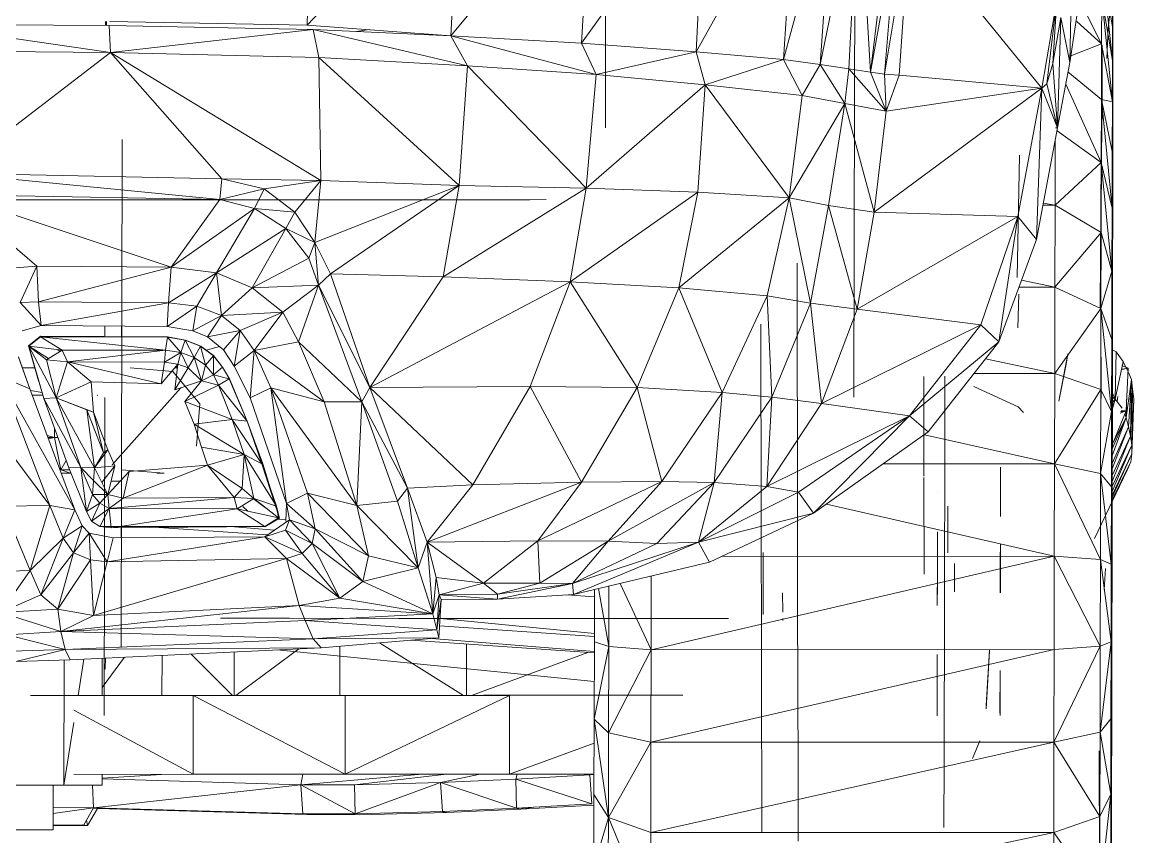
# Model space of a CAD drawing. Header units: inches. Extents: x -4168 to 1833, y -300 to 637.
# Drawn here: x -1144.41 to -1122.69, y -20.03 to -4.12 of the extents above; entities that cross this region are included whole.
import ezdxf

# ---------------------------------------------------------------- set-up
doc = ezdxf.new("R2010")
doc.units = ezdxf.units.IN
doc.header["$MEASUREMENT"] = 0
for name, color, linetype, lineweight in [('0-3', 55, 'Continuous', 9), ('0-5', 170, 'Continuous', 5), ('A-GENM', 5, 'Continuous', 9)]:
    doc.layers.add(name, color=color, linetype=linetype, lineweight=lineweight)

# ---------------------------------------------------------------- blocks, each defined once
blk = doc.blocks.new('Land_Rover_Evoque_-_SUV_Car_Vehicle_Automobile_13067 - Land Rover EVOQUE_dwg-1230547-BUILDING SECTION - EAST_WEST AT RAMP - LOOKING SOUTH')
at = {"layer": 'A-GENM'}
for p, q in [((-12410.936, -5.486), (-12410.925, -0.556)), ((-12421.549, -0.935), (-12421.632, -4.172)), ((-12421.632, -4.172), (-12418.646, -1.01)), ((-12418.646, -1.01), (-12418.827, -4.381)), ((-12416.074, -1.076), (-12418.827, -4.381)), ((-12416.074, -1.076), (-12416.274, -4.524)), ((-12413.849, -1.16), (-12416.274, -4.524)), ((-12413.849, -1.16), (-12414.03, -4.694)), ((-12412.088, -1.197), (-12414.03, -4.694)), ((-12412.088, -1.197), (-12412.327, -4.847)), ((-12411.333, -1.215), (-12412.327, -4.847)), ((-12411.333, -1.215), (-12411.611, -4.942)), ((-12410.849, -1.261), (-12411.611, -4.942)), ((-12410.849, -1.261), (-12411.05, -5.027)), ((-12410.849, -1.261), (-12410.624, -5.094)), ((-12415.801, -4.187), (-12415.793, -1.36)), ((-12410.249, -1.971), (-12410.624, -5.094)), ((-12410.624, -5.094), (-12410.094, -2.105)), ((-12410.094, -2.105), (-12410.354, -5.132)), ((-12409.862, -2.23), (-12410.354, -5.132)), ((-12409.862, -2.23), (-12410.063, -5.151)), ((-12407.277, -5.407), (-12409.862, -2.23)), ((-12406.732, -4.905), (-12406.668, -2.283)), ((-12406.104, -2.907), (-12405.895, -4.866)), ((-12406.104, -2.907), (-12405.893, -4.213)), ((-12406.732, -4.905), (-12406.515, -3.463)), ((-12405.982, -4.24), (-12405.888, -3.367)), ((-12406.982, -3.687), (-12407.277, -5.407)), ((-12406.982, -3.687), (-12407.18, -5.32)), ((-12406.982, -3.687), (-12407.062, -4.926)), ((-12406.546, -3.668), (-12406.109, -4.541)), ((-12406.109, -4.541), (-12406.106, -3.627)), ((-12406.106, -3.627), (-12405.898, -5.673)), ((-12406.106, -3.627), (-12405.895, -4.866)), ((-12405.893, -4.213), (-12405.891, -3.741)), ((-12405.888, -3.74), (-12405.887, -4.21)), ((-12425.573, -4.182), (-12425.573, -4.105)), ((-12425.551, -4.106), (-12425.551, -4.183)), ((-12425.491, -4.106), (-12421.632, -4.172)), ((-12406.905, -4.023), (-12407.062, -4.926)), ((-12406.905, -4.023), (-12407.062, -4.926)), ((-12406.967, -6.179), (-12406.905, -4.023)), ((-12406.732, -4.905), (-12406.905, -4.023)), ((-12406.594, -4.104), (-12406.109, -4.541)), ((-12429.272, -4.156), (-12425.501, -4.183)), ((-12425.473, -4.712), (-12429.272, -4.156)), ((-12429.272, -4.156), (-12425.501, -4.183)), ((-12425.501, -4.183), (-12421.516, -4.258)), ((-12425.473, -4.712), (-12425.501, -4.183)), ((-12425.501, -4.183), (-12421.516, -4.258)), ((-12425.473, -4.712), (-12421.516, -4.258)), ((-12421.632, -4.172), (-12418.827, -4.381)), ((-12418.827, -4.381), (-12421.516, -4.258)), ((-12418.5, -4.967), (-12421.516, -4.258)), ((-12421.402, -4.806), (-12421.516, -4.258)), ((-12421.516, -4.258), (-12418.827, -4.381)), ((-12420.424, -4.262), (-12420.666, -4.297)), ((-12415.805, -6.181), (-12415.801, -4.187)), ((-12405.982, -4.24), (-12406.003, -4.826)), ((-12405.895, -4.866), (-12405.893, -4.213)), ((-12405.887, -4.21), (-12405.893, -4.263)), ((-12405.887, -4.21), (-12405.888, -4.863)), ((-12418.827, -4.381), (-12416.274, -4.524)), ((-12415.985, -5.139), (-12418.827, -4.381)), ((-12418.5, -4.967), (-12418.827, -4.381)), ((-12416.274, -4.524), (-12418.827, -4.381)), ((-12418.827, -4.381), (-12416.274, -4.524)), ((-12416.274, -4.524), (-12414.03, -4.694)), ((-12415.985, -5.139), (-12416.274, -4.524)), ((-12414.03, -4.694), (-12416.274, -4.524)), ((-12416.274, -4.524), (-12414.03, -4.694)), ((-12406.712, -4.772), (-12406.109, -4.541)), ((-12406.112, -5.626), (-12406.109, -4.541)), ((-12406.109, -4.541), (-12405.898, -5.673)), ((-12425.473, -4.712), (-12429.303, -4.675)), ((-12425.473, -4.712), (-12428.553, -7.071)), ((-12421.402, -4.806), (-12425.473, -4.712)), ((-12421.368, -7.212), (-12425.473, -4.712)), ((-12425.473, -4.712), (-12423.302, -7.175)), ((-12415.985, -5.139), (-12414.03, -4.694)), ((-12414.03, -4.694), (-12412.327, -4.847)), ((-12413.858, -5.339), (-12414.03, -4.694)), ((-12412.327, -4.847), (-12414.03, -4.694)), ((-12414.03, -4.694), (-12412.327, -4.847)), ((-12406.104, -6.022), (-12406.1, -4.567)), ((-12418.5, -4.967), (-12421.402, -4.806)), ((-12418.66, -7.306), (-12421.402, -4.806)), ((-12421.402, -4.806), (-12421.368, -7.212)), ((-12418.5, -4.967), (-12418.66, -7.306)), ((-12416.183, -7.362), (-12418.5, -4.967)), ((-12415.985, -5.139), (-12418.5, -4.967)), ((-12413.858, -5.339), (-12412.327, -4.847)), ((-12412.327, -4.847), (-12411.611, -4.942)), ((-12411.961, -5.547), (-12412.327, -4.847)), ((-12411.611, -4.942), (-12412.327, -4.847)), ((-12412.327, -4.847), (-12411.611, -4.942)), ((-12411.961, -5.547), (-12411.611, -4.942)), ((-12411.611, -4.942), (-12411.05, -5.027)), ((-12411.129, -5.705), (-12411.611, -4.942)), ((-12411.611, -4.942), (-12411.05, -5.027)), ((-12411.611, -4.942), (-12411.05, -5.027)), ((-12407.062, -4.926), (-12407.18, -5.32)), ((-12407.062, -4.926), (-12407.18, -5.32)), ((-12406.967, -6.179), (-12407.062, -4.926)), ((-12406.967, -6.179), (-12406.732, -4.905)), ((-12406.134, -9.692), (-12406.102, -4.856)), ((-12406.129, -9.691), (-12406.098, -4.855)), ((-12406.1, -6.021), (-12406.098, -4.855)), ((-12405.898, -5.673), (-12405.895, -4.866)), ((-12405.888, -4.863), (-12405.895, -4.923)), ((-12405.888, -4.863), (-12405.895, -4.985)), ((-12405.888, -4.863), (-12405.888, -5.67)), ((-12416.183, -7.362), (-12415.985, -5.139)), ((-12413.858, -5.339), (-12415.985, -5.139)), ((-12411.129, -5.705), (-12411.05, -5.027)), ((-12411.05, -5.027), (-12410.624, -5.094)), ((-12410.316, -5.857), (-12411.05, -5.027)), ((-12410.624, -5.094), (-12411.05, -5.027)), ((-12411.05, -5.027), (-12410.624, -5.094)), ((-12410.624, -5.094), (-12410.354, -5.132)), ((-12410.316, -5.857), (-12410.624, -5.094)), ((-12410.624, -5.094), (-12410.354, -5.132)), ((-12410.624, -5.094), (-12410.354, -5.132)), ((-12410.354, -5.132), (-12410.063, -5.151)), ((-12410.316, -5.857), (-12410.354, -5.132)), ((-12410.354, -5.132), (-12410.063, -5.151)), ((-12410.063, -5.151), (-12410.354, -5.132)), ((-12410.316, -5.857), (-12410.063, -5.151)), ((-12407.277, -5.407), (-12410.063, -5.151)), ((-12407.277, -5.407), (-12410.063, -5.151)), ((-12407.277, -5.407), (-12410.063, -5.151)), ((-12406.765, -5.088), (-12406.112, -5.626)), ((-12406.129, -9.691), (-12406.098, -5.09)), ((-12413.858, -5.339), (-12416.183, -7.362)), ((-12413.997, -7.437), (-12413.858, -5.339)), ((-12412.216, -7.55), (-12413.858, -5.339)), ((-12411.961, -5.547), (-12413.858, -5.339)), ((-12407.277, -5.407), (-12410.552, -7.826)), ((-12407.277, -5.407), (-12410.316, -5.857)), ((-12407.277, -5.407), (-12407.746, -7.911)), ((-12407.277, -5.407), (-12407.378, -8.36)), ((-12407.277, -5.407), (-12407.18, -5.32)), ((-12407.18, -5.32), (-12407.277, -5.407)), ((-12407.277, -5.407), (-12406.967, -6.179)), ((-12406.967, -6.179), (-12407.277, -5.407)), ((-12406.967, -6.179), (-12407.18, -5.32)), ((-12406.81, -5.327), (-12406.115, -6.856)), ((-12412.216, -7.55), (-12411.961, -5.547)), ((-12411.129, -5.705), (-12411.961, -5.547)), ((-12410.949, -11.445), (-12410.936, -5.486)), ((-12406.115, -6.856), (-12406.112, -5.626)), ((-12406.112, -5.626), (-12405.898, -5.673)), ((-12406.112, -5.626), (-12405.9, -6.644)), ((-12406.112, -5.626), (-12405.903, -7.753)), ((-12412.216, -7.55), (-12411.129, -5.705)), ((-12411.442, -7.698), (-12411.129, -5.705)), ((-12410.552, -7.826), (-12411.129, -5.705)), ((-12410.316, -5.857), (-12411.129, -5.705)), ((-12410.552, -7.826), (-12410.316, -5.857)), ((-12405.898, -5.673), (-12405.9, -6.644)), ((-12405.898, -5.742), (-12405.888, -5.67)), ((-12405.889, -6.639), (-12405.888, -5.67)), ((-12406.134, -9.692), (-12406.104, -6.022)), ((-12407.378, -8.36), (-12406.967, -6.179)), ((-12406.967, -6.179), (-12407.378, -8.36)), ((-12407.012, -6.179), (-12406.967, -6.179)), ((-12406.979, -6.242), (-12406.115, -6.856)), ((-12425.245, -6.406), (-12425.266, -16.332)), ((-12407.015, -6.43), (-12407.017, -7.692)), ((-12407.715, -6.713), (-12407.761, -9.104)), ((-12405.9, -6.644), (-12405.903, -7.753)), ((-12405.89, -6.667), (-12405.901, -6.848)), ((-12405.889, -6.639), (-12405.9, -6.718)), ((-12405.891, -7.748), (-12405.889, -6.639)), ((-12407.017, -7.692), (-12406.115, -6.856)), ((-12406.115, -6.856), (-12406.118, -8.229)), ((-12406.115, -6.856), (-12405.903, -7.753)), ((-12406.115, -6.856), (-12405.906, -8.983)), ((-12423.302, -7.175), (-12428.553, -7.071)), ((-12423.342, -7.583), (-12428.553, -7.071)), ((-12428.553, -7.071), (-12423.302, -7.175)), ((-12423.342, -7.583), (-12423.302, -7.175)), ((-12423.342, -7.583), (-12422.47, -7.371)), ((-12422.47, -7.371), (-12423.302, -7.175)), ((-12423.302, -7.175), (-12422.47, -7.371)), ((-12421.368, -7.212), (-12423.302, -7.175)), ((-12422.665, -7.76), (-12422.47, -7.371)), ((-12421.368, -7.212), (-12422.47, -7.371)), ((-12421.871, -7.827), (-12422.47, -7.371)), ((-12422.47, -7.371), (-12421.871, -7.827)), ((-12421.368, -7.212), (-12421.871, -7.827)), ((-12421.368, -7.212), (-12421.486, -8.422)), ((-12418.66, -7.306), (-12421.486, -8.422)), ((-12418.66, -7.306), (-12421.368, -7.212)), ((-12418.66, -7.306), (-12421.177, -9.031)), ((-12418.66, -7.306), (-12418.972, -9.092)), ((-12416.183, -7.362), (-12418.972, -9.092)), ((-12416.183, -7.362), (-12418.66, -7.306)), ((-12416.496, -9.192), (-12416.183, -7.362)), ((-12413.997, -7.437), (-12416.183, -7.362)), ((-12443.541, -7.601), (-12417.279, -7.59)), ((-12443.536, -7.596), (-12416.964, -7.584)), ((-12424.292, -8.904), (-12428.544, -7.489)), ((-12423.342, -7.583), (-12428.544, -7.489)), ((-12428.544, -7.489), (-12426.913, -8.886)), ((-12424.292, -8.904), (-12423.342, -7.583)), ((-12422.665, -7.76), (-12423.342, -7.583)), ((-12416.496, -9.192), (-12413.997, -7.437)), ((-12414.368, -9.305), (-12413.997, -7.437)), ((-12412.216, -7.55), (-12414.368, -9.305)), ((-12412.216, -7.55), (-12413.997, -7.437)), ((-12412.216, -7.55), (-12412.646, -9.462)), ((-12411.442, -7.698), (-12412.216, -7.55)), ((-12412.216, -7.55), (-12411.794, -9.605)), ((-12422.665, -7.76), (-12424.292, -8.904)), ((-12423.403, -9.014), (-12422.665, -7.76)), ((-12422.047, -8.149), (-12422.665, -7.76)), ((-12422.665, -7.76), (-12421.871, -7.827)), ((-12411.442, -7.698), (-12411.794, -9.605)), ((-12410.885, -9.723), (-12411.442, -7.698)), ((-12410.552, -7.826), (-12411.442, -7.698)), ((-12407.253, -7.692), (-12407.017, -7.692)), ((-12407.245, -7.65), (-12407.017, -7.692)), ((-12407.017, -7.692), (-12407.021, -9.292)), ((-12407.017, -7.692), (-12406.118, -8.229)), ((-12405.903, -7.753), (-12405.906, -8.983)), ((-12405.891, -7.748), (-12405.904, -7.983)), ((-12405.891, -7.748), (-12405.903, -7.824)), ((-12405.891, -7.748), (-12405.893, -8.978)), ((-12422.047, -8.149), (-12421.871, -7.827)), ((-12421.486, -8.422), (-12421.871, -7.827)), ((-12421.486, -8.422), (-12421.871, -7.827)), ((-12410.885, -9.723), (-12410.552, -7.826)), ((-12407.746, -7.911), (-12410.885, -9.723)), ((-12407.746, -7.911), (-12410.552, -7.826)), ((-12407.746, -7.911), (-12408.467, -10.029)), ((-12407.746, -7.911), (-12408.118, -10.363)), ((-12407.746, -7.911), (-12407.378, -8.36)), ((-12422.047, -8.149), (-12423.403, -9.014)), ((-12422.706, -9.306), (-12422.047, -8.149)), ((-12421.603, -8.73), (-12422.047, -8.149)), ((-12422.047, -8.149), (-12421.486, -8.422)), ((-12407.021, -9.292), (-12406.118, -8.229)), ((-12406.122, -9.714), (-12406.118, -8.229)), ((-12406.118, -8.229), (-12405.906, -8.983)), ((-12421.603, -8.73), (-12421.486, -8.422)), ((-12421.177, -9.031), (-12421.486, -8.422)), ((-12421.411, -9.253), (-12421.486, -8.422)), ((-12421.486, -8.422), (-12421.177, -9.031)), ((-12407.378, -8.36), (-12408.118, -10.363)), ((-12407.378, -8.36), (-12408.118, -10.363)), ((-12426.913, -8.886), (-12427.725, -8.949)), ((-12426.913, -8.886), (-12427.243, -9.597)), ((-12424.292, -8.904), (-12426.913, -8.886)), ((-12426.913, -8.886), (-12426.885, -9.582)), ((-12424.292, -8.904), (-12426.885, -9.582)), ((-12424.292, -8.904), (-12424.342, -9.6)), ((-12423.403, -9.014), (-12424.292, -8.904)), ((-12422.706, -9.306), (-12421.603, -8.73)), ((-12421.411, -9.253), (-12421.603, -8.73)), ((-12412.057, -9.054), (-12412.056, -8.828)), ((-12423.403, -9.014), (-12424.342, -9.6)), ((-12423.403, -9.014), (-12423.791, -9.667)), ((-12422.706, -9.306), (-12423.403, -9.014)), ((-12423.403, -9.014), (-12423.307, -9.85)), ((-12421.411, -9.253), (-12421.177, -9.031)), ((-12420.407, -11.256), (-12421.177, -9.031)), ((-12421.177, -9.031), (-12420.407, -11.256)), ((-12418.972, -9.092), (-12421.177, -9.031)), ((-12418.972, -9.092), (-12420.407, -11.256)), ((-12416.496, -9.192), (-12418.972, -9.092)), ((-12412.056, -9.711), (-12412.057, -9.054)), ((-12406.122, -9.714), (-12405.906, -8.983)), ((-12405.91, -10.314), (-12405.906, -8.983)), ((-12405.906, -9.047), (-12405.893, -8.978)), ((-12405.893, -8.978), (-12405.895, -10.307)), ((-12422.706, -9.306), (-12423.307, -9.85)), ((-12421.411, -9.253), (-12422.706, -9.306)), ((-12422.108, -9.786), (-12422.706, -9.306)), ((-12421.411, -9.253), (-12422.108, -9.786)), ((-12421.8, -10.362), (-12421.411, -9.253)), ((-12420.563, -11.532), (-12421.411, -9.253)), ((-12421.411, -9.253), (-12420.407, -11.256)), ((-12416.496, -9.192), (-12420.407, -11.256)), ((-12416.496, -9.192), (-12417.273, -11.237)), ((-12415.183, -11.255), (-12416.496, -9.192)), ((-12414.368, -9.305), (-12416.496, -9.192)), ((-12415.183, -11.255), (-12414.368, -9.305)), ((-12412.646, -9.462), (-12414.368, -9.305)), ((-12413.52, -11.356), (-12414.368, -9.305)), ((-12407.722, -9.292), (-12407.021, -9.292)), ((-12407.673, -9.159), (-12407.021, -9.292)), ((-12407.021, -9.292), (-12407.025, -10.982)), ((-12407.021, -9.292), (-12406.122, -9.714)), ((-12412.646, -9.462), (-12413.52, -11.356)), ((-12412.646, -9.462), (-12411.794, -9.605)), ((-12412.646, -9.462), (-12412.551, -11.446)), ((-12407.723, -9.432), (-12407.747, -10.086)), ((-12427.243, -9.597), (-12426.885, -9.582)), ((-12426.828, -10.043), (-12427.243, -9.597)), ((-12426.828, -10.043), (-12426.885, -9.582)), ((-12426.885, -9.582), (-12424.342, -9.6)), ((-12426.828, -10.043), (-12424.342, -9.6)), ((-12424.371, -10.066), (-12424.342, -9.6)), ((-12424.371, -10.066), (-12423.791, -9.667)), ((-12424.342, -9.6), (-12423.791, -9.667)), ((-12423.87, -10.148), (-12423.791, -9.667)), ((-12423.791, -9.667), (-12423.307, -9.85)), ((-12411.794, -9.605), (-12412.551, -11.446)), ((-12412.055, -10.762), (-12412.056, -9.711)), ((-12410.885, -9.723), (-12411.794, -9.605)), ((-12411.794, -9.605), (-12411.584, -11.566)), ((-12410.885, -9.723), (-12411.584, -11.566)), ((-12408.467, -10.029), (-12410.885, -9.723)), ((-12407.025, -10.982), (-12406.122, -9.714)), ((-12406.122, -9.714), (-12406.125, -11.291)), ((-12405.91, -10.314), (-12406.122, -9.714)), ((-12405.913, -11.725), (-12406.122, -9.714)), ((-12423.87, -10.148), (-12423.307, -9.85)), ((-12423.578, -10.268), (-12423.307, -9.85)), ((-12422.108, -9.786), (-12423.307, -9.85)), ((-12423.307, -9.85), (-12422.94, -10.142)), ((-12422.108, -9.786), (-12422.94, -10.142)), ((-12422.108, -9.786), (-12422.67, -10.531)), ((-12421.8, -10.362), (-12422.108, -9.786)), ((-12426.828, -10.043), (-12427.205, -10.149)), ((-12424.371, -10.066), (-12426.828, -10.043)), ((-12425.587, -10.268), (-12425.587, -10.055)), ((-12425.258, -10.26), (-12425.258, -10.058)), ((-12425.256, -10.26), (-12425.256, -10.058)), ((-12423.87, -10.148), (-12424.371, -10.066)), ((-12423.578, -10.268), (-12423.87, -10.148)), ((-12423.578, -10.268), (-12422.94, -10.142)), ((-12423.27, -10.517), (-12422.94, -10.142)), ((-12423.058, -10.838), (-12422.94, -10.142)), ((-12422.94, -10.142), (-12422.67, -10.531)), ((-12412.77, -10.248), (-12412.769, -10.015)), ((-12408.467, -10.029), (-12411.584, -11.566)), ((-12408.467, -10.029), (-12409.863, -11.811)), ((-12408.118, -10.363), (-12408.467, -10.029)), ((-12405.91, -10.165), (-12405.895, -10.307)), ((-12426.845, -10.251), (-12427.077, -10.443)), ((-12427.071, -10.446), (-12426.845, -10.251)), ((-12426.847, -10.264), (-12427.071, -10.446)), ((-12426.847, -10.264), (-12426.845, -10.251)), ((-12424.362, -10.273), (-12426.847, -10.264)), ((-12424.402, -10.527), (-12426.847, -10.264)), ((-12426.847, -10.264), (-12426.422, -10.523)), ((-12424.36, -10.265), (-12426.845, -10.251)), ((-12424.362, -10.273), (-12426.845, -10.251)), ((-12424.362, -10.273), (-12424.402, -10.527)), ((-12424.362, -10.273), (-12424.36, -10.265)), ((-12424.014, -10.33), (-12424.362, -10.273)), ((-12424.101, -10.568), (-12424.362, -10.273)), ((-12424.011, -10.327), (-12424.36, -10.265)), ((-12424.014, -10.33), (-12424.36, -10.265)), ((-12424.014, -10.33), (-12424.101, -10.568)), ((-12423.715, -10.45), (-12424.014, -10.33)), ((-12423.841, -10.666), (-12424.014, -10.33)), ((-12423.712, -10.447), (-12424.011, -10.327)), ((-12423.715, -10.45), (-12424.011, -10.327)), ((-12423.27, -10.517), (-12423.578, -10.268)), ((-12421.8, -10.362), (-12422.67, -10.531)), ((-12420.563, -11.532), (-12421.8, -10.362)), ((-12421.298, -11.533), (-12421.8, -10.362)), ((-12412.751, -19.937), (-12412.77, -10.248)), ((-12408.118, -10.363), (-12409.863, -11.811)), ((-12408.118, -10.363), (-12409.495, -12.124)), ((-12408.118, -10.363), (-12409.495, -12.124)), ((-12405.91, -10.314), (-12405.913, -11.725)), ((-12405.895, -10.307), (-12405.91, -10.37)), ((-12405.895, -10.307), (-12405.897, -11.719)), ((-12426.782, -11.471), (-12427.077, -10.443)), ((-12427.071, -10.446), (-12427.077, -10.443)), ((-12427.077, -10.443), (-12426.88, -11.122)), ((-12427.077, -10.443), (-12426.686, -10.691)), ((-12426.422, -10.523), (-12427.071, -10.446)), ((-12427.071, -10.446), (-12426.724, -10.715)), ((-12426.782, -11.471), (-12427.071, -10.446)), ((-12427.071, -10.446), (-12426.54, -11.455)), ((-12426.422, -10.523), (-12426.724, -10.715)), ((-12426.51, -10.513), (-12426.463, -10.549)), ((-12424.402, -10.527), (-12426.422, -10.523)), ((-12426.422, -10.523), (-12426.317, -10.754)), ((-12424.402, -10.527), (-12426.317, -10.754)), ((-12424.402, -10.527), (-12424.422, -10.758)), ((-12424.101, -10.568), (-12424.422, -10.758)), ((-12424.101, -10.568), (-12424.402, -10.527)), ((-12424.101, -10.568), (-12424.159, -10.798)), ((-12423.841, -10.666), (-12424.101, -10.568)), ((-12424.101, -10.568), (-12423.957, -10.87)), ((-12423.715, -10.45), (-12423.841, -10.666)), ((-12423.463, -10.635), (-12423.715, -10.45)), ((-12423.618, -10.817), (-12423.715, -10.45)), ((-12423.461, -10.631), (-12423.712, -10.447)), ((-12423.463, -10.635), (-12423.712, -10.447)), ((-12423.463, -10.635), (-12423.618, -10.817)), ((-12423.349, -10.453), (-12423.607, -10.524)), ((-12423.464, -11.007), (-12423.463, -10.635)), ((-12423.29, -10.858), (-12423.463, -10.635)), ((-12423.463, -10.635), (-12423.287, -10.857)), ((-12423.287, -10.857), (-12423.461, -10.631)), ((-12423.058, -10.838), (-12423.27, -10.517)), ((-12423.058, -10.838), (-12422.67, -10.531)), ((-12422.749, -11.455), (-12422.67, -10.531)), ((-12421.298, -11.533), (-12422.67, -10.531)), ((-12422.67, -10.531), (-12422.342, -11.26)), ((-12406.767, -10.596), (-12406.941, -11.519)), ((-12406.767, -10.596), (-12406.803, -10.801)), ((-12405.895, -10.516), (-12405.822, -10.558)), ((-12405.843, -11.48), (-12405.822, -10.558)), ((-12405.684, -10.747), (-12405.822, -10.558)), ((-12427.274, -10.66), (-12427.053, -11.284)), ((-12427.272, -10.659), (-12427.051, -11.283)), ((-12427.051, -11.283), (-12427.272, -10.659)), ((-12426.724, -10.715), (-12426.54, -11.455)), ((-12426.724, -10.715), (-12426.317, -10.754)), ((-12426.54, -11.455), (-12426.317, -10.754)), ((-12424.488, -11.181), (-12426.317, -10.754)), ((-12424.422, -10.758), (-12426.317, -10.754)), ((-12426.317, -10.754), (-12425.852, -11.143)), ((-12424.488, -11.181), (-12424.422, -10.758)), ((-12424.159, -10.798), (-12424.488, -11.181)), ((-12424.159, -10.798), (-12424.422, -10.758)), ((-12424.218, -11.301), (-12424.159, -10.798)), ((-12424.161, -10.798), (-12424.185, -10.874)), ((-12423.957, -10.87), (-12424.159, -10.798)), ((-12423.841, -10.666), (-12423.957, -10.87)), ((-12423.618, -10.817), (-12423.841, -10.666)), ((-12423.841, -10.666), (-12423.697, -11.125)), ((-12423.618, -10.817), (-12423.697, -11.125)), ((-12423.464, -11.007), (-12423.618, -10.817)), ((-12423.464, -11.007), (-12423.29, -10.858)), ((-12423.155, -11.088), (-12423.29, -10.858)), ((-12423.29, -10.858), (-12423.151, -11.085)), ((-12423.151, -11.085), (-12423.287, -10.857)), ((-12422.749, -11.455), (-12423.058, -10.838)), ((-12412.054, -12.133), (-12412.055, -10.762)), ((-12408.375, -10.692), (-12407.025, -10.982)), ((-12406.941, -11.519), (-12406.803, -10.801)), ((-12406.117, -10.662), (-12406.121, -11.625)), ((-12406.117, -10.662), (-12406.12, -11.473)), ((-12405.684, -10.747), (-12405.843, -11.48)), ((-12405.591, -10.88), (-12405.699, -10.832)), ((-12405.697, -10.833), (-12405.684, -10.747)), ((-12405.684, -10.747), (-12405.604, -10.923)), ((-12427.053, -11.284), (-12427.623, -11.04)), ((-12426.175, -13.647), (-12427.623, -11.04)), ((-12426.659, -13.559), (-12427.623, -11.04)), ((-12426.953, -10.872), (-12427.197, -10.872)), ((-12424.26, -10.942), (-12425.091, -10.873)), ((-12423.73, -11.573), (-12424.26, -10.942)), ((-12424.168, -10.874), (-12424.224, -10.874)), ((-12424.218, -11.301), (-12423.957, -10.87)), ((-12423.697, -11.125), (-12423.957, -10.87)), ((-12423.464, -11.007), (-12423.697, -11.125)), ((-12423.368, -11.211), (-12423.464, -11.007)), ((-12423.155, -11.088), (-12423.464, -11.007)), ((-12409.585, -11.305), (-12409.585, -11.041)), ((-12409.173, -12.322), (-12409.172, -11.033)), ((-12408.602, -10.982), (-12407.025, -10.982)), ((-12407.025, -10.982), (-12407.029, -12.747)), ((-12407.025, -10.982), (-12406.125, -11.291)), ((-12405.591, -10.88), (-12405.71, -10.905)), ((-12405.708, -10.894), (-12405.591, -10.88)), ((-12405.63, -11.71), (-12405.591, -10.88)), ((-12405.524, -11.097), (-12405.585, -10.965)), ((-12428.387, -11.253), (-12426.659, -13.559)), ((-12427.053, -11.284), (-12426.175, -13.647)), ((-12426.54, -11.455), (-12425.852, -11.143)), ((-12424.488, -11.181), (-12425.852, -11.143)), ((-12425.852, -11.143), (-12425.805, -11.734)), ((-12425.441, -12.764), (-12424.099, -11.261)), ((-12423.697, -11.125), (-12424.218, -11.301)), ((-12424.025, -11.529), (-12423.697, -11.125)), ((-12423.368, -11.211), (-12424.025, -11.529)), ((-12423.368, -11.211), (-12423.697, -11.125)), ((-12423.368, -11.211), (-12423.155, -11.088)), ((-12423.098, -11.883), (-12423.368, -11.211)), ((-12422.808, -11.916), (-12423.368, -11.211)), ((-12422.808, -11.916), (-12423.155, -11.088)), ((-12422.806, -11.916), (-12423.151, -11.085)), ((-12422.808, -11.916), (-12423.151, -11.085)), ((-12422.749, -11.455), (-12422.342, -11.26)), ((-12420.663, -13.562), (-12422.342, -11.26)), ((-12421.298, -11.533), (-12422.342, -11.26)), ((-12422.036, -13.521), (-12422.342, -11.26)), ((-12422.342, -11.26), (-12421.629, -13.322)), ((-12420.563, -11.532), (-12420.407, -11.256)), ((-12420.407, -11.256), (-12417.273, -11.237)), ((-12419.675, -13.225), (-12420.407, -11.256)), ((-12420.407, -11.256), (-12419.675, -13.225)), ((-12420.407, -11.256), (-12418.398, -13.159)), ((-12417.273, -11.237), (-12418.398, -13.159)), ((-12415.183, -11.255), (-12417.273, -11.237)), ((-12417.273, -11.237), (-12416.27, -13.108)), ((-12415.183, -11.255), (-12416.27, -13.108)), ((-12414.702, -13.093), (-12415.183, -11.255)), ((-12413.52, -11.356), (-12415.183, -11.255)), ((-12410.949, -11.445), (-12410.953, -11.139)), ((-12407.738, -11.632), (-12408.604, -11.236)), ((-12407.029, -12.747), (-12406.125, -11.291)), ((-12406.125, -11.291), (-12406.129, -12.934)), ((-12405.913, -11.725), (-12406.125, -11.291)), ((-12405.524, -11.097), (-12405.625, -11.843)), ((-12405.524, -11.097), (-12405.584, -12.022)), ((-12405.524, -11.097), (-12405.542, -12.203)), ((-12405.502, -11.288), (-12405.542, -12.203)), ((-12405.502, -11.288), (-12405.524, -11.097)), ((-12405.502, -11.288), (-12405.52, -12.382)), ((-12405.48, -11.482), (-12405.502, -11.288)), ((-12426.814, -11.356), (-12427.041, -11.312)), ((-12426.8, -11.407), (-12427.005, -11.407)), ((-12426.782, -11.471), (-12426.54, -11.455)), ((-12426.782, -11.471), (-12426.291, -12.824)), ((-12426.059, -12.817), (-12426.782, -11.471)), ((-12426.059, -12.817), (-12426.54, -11.455)), ((-12426.54, -11.455), (-12425.805, -11.734)), ((-12426.54, -11.455), (-12425.941, -11.689)), ((-12426.54, -11.455), (-12425.788, -12.825)), ((-12425.731, -11.408), (-12425.736, -11.413)), ((-12425.59, -11.449), (-12425.602, -17.667)), ((-12422.749, -11.455), (-12422.036, -13.521)), ((-12414.702, -13.093), (-12413.52, -11.356)), ((-12413.677, -13.111), (-12413.52, -11.356)), ((-12413.677, -13.111), (-12412.551, -11.446)), ((-12413.52, -11.356), (-12412.551, -11.446)), ((-12412.551, -11.446), (-12412.651, -13.187)), ((-12411.584, -11.566), (-12412.551, -11.446)), ((-12409.585, -11.305), (-12409.583, -12.178)), ((-12405.843, -11.48), (-12405.897, -11.367)), ((-12405.897, -11.445), (-12405.843, -11.48)), ((-12405.897, -11.445), (-12405.843, -11.48)), ((-12405.897, -11.673), (-12405.843, -11.48)), ((-12405.897, -11.539), (-12405.843, -11.48)), ((-12405.843, -11.48), (-12405.897, -11.634)), ((-12405.705, -11.659), (-12405.843, -11.48)), ((-12405.805, -11.529), (-12405.79, -11.433)), ((-12405.614, -11.362), (-12405.625, -11.843)), ((-12405.48, -11.482), (-12405.52, -12.382)), ((-12405.48, -11.482), (-12405.517, -12.549)), ((-12425.805, -11.734), (-12425.941, -11.689)), ((-12425.941, -11.689), (-12425.613, -12.534)), ((-12425.941, -11.689), (-12425.788, -12.825)), ((-12424.025, -11.529), (-12423.842, -11.973)), ((-12423.098, -11.883), (-12424.025, -11.529)), ((-12423.73, -11.573), (-12423.793, -12.404)), ((-12420.563, -11.532), (-12421.298, -11.533)), ((-12420.663, -13.562), (-12421.298, -11.533)), ((-12420.663, -13.562), (-12420.563, -11.532)), ((-12419.87, -13.477), (-12420.563, -11.532)), ((-12420.563, -11.532), (-12419.675, -13.225)), ((-12411.584, -11.566), (-12412.651, -13.187)), ((-12409.863, -11.811), (-12411.584, -11.566)), ((-12407.637, -11.741), (-12407.738, -11.632)), ((-12405.913, -11.725), (-12406.129, -12.934)), ((-12405.913, -11.725), (-12405.916, -13.197)), ((-12405.897, -11.719), (-12405.913, -11.764)), ((-12405.897, -11.719), (-12405.913, -11.992)), ((-12405.912, -11.548), (-12405.897, -11.719)), ((-12405.897, -11.719), (-12405.9, -13.19)), ((-12405.898, -12.363), (-12405.63, -11.71)), ((-12405.63, -11.71), (-12405.745, -11.755)), ((-12405.736, -11.733), (-12405.63, -11.71)), ((-12405.63, -11.71), (-12405.727, -11.71)), ((-12405.63, -11.71), (-12405.726, -11.708)), ((-12425.805, -11.734), (-12425.526, -12.473)), ((-12425.805, -11.734), (-12425.613, -12.534)), ((-12423.098, -11.883), (-12423.842, -11.973)), ((-12422.867, -12.564), (-12423.098, -11.883)), ((-12422.519, -12.746), (-12423.098, -11.883)), ((-12423.098, -11.883), (-12422.808, -11.916)), ((-12422.519, -12.746), (-12422.808, -11.916)), ((-12422.808, -11.916), (-12422.498, -12.744)), ((-12422.498, -12.744), (-12422.806, -11.916)), ((-12409.863, -11.811), (-12412.651, -13.187)), ((-12409.863, -11.811), (-12412.032, -13.297)), ((-12409.863, -11.811), (-12411.741, -13.713)), ((-12409.863, -11.811), (-12409.495, -12.124)), ((-12407.637, -11.741), (-12407.637, -11.741)), ((-12405.899, -12.593), (-12405.625, -11.843)), ((-12405.625, -11.843), (-12405.899, -12.454)), ((-12405.625, -11.843), (-12405.879, -12.315)), ((-12405.625, -11.843), (-12405.656, -11.772)), ((-12405.584, -12.022), (-12405.625, -11.843)), ((-12405.584, -12.022), (-12405.625, -11.843)), ((-12426.573, -12.233), (-12426.569, -12.059)), ((-12423.842, -11.973), (-12423.698, -12.422)), ((-12422.867, -12.564), (-12423.842, -11.973)), ((-12412.05, -13.728), (-12412.054, -12.133)), ((-12409.495, -12.124), (-12411.741, -13.713)), ((-12409.495, -12.124), (-12411.741, -13.713)), ((-12405.899, -12.844), (-12405.584, -12.022)), ((-12405.899, -12.738), (-12405.584, -12.022)), ((-12405.542, -12.203), (-12405.584, -12.022)), ((-12405.542, -12.203), (-12405.584, -12.022)), ((-12426.573, -12.233), (-12426.715, -12.19)), ((-12426.573, -12.233), (-12426.699, -12.233)), ((-12426.573, -12.233), (-12426.689, -12.26)), ((-12426.505, -12.233), (-12426.573, -12.233)), ((-12426.573, -12.233), (-12426.448, -12.864)), ((-12409.582, -12.99), (-12409.583, -12.178)), ((-12409.571, -12.178), (-12407.029, -12.747)), ((-12409.178, -15.438), (-12409.173, -12.322)), ((-12405.9, -13.093), (-12405.542, -12.203)), ((-12405.899, -12.973), (-12405.542, -12.203)), ((-12405.52, -12.382), (-12405.542, -12.203)), ((-12405.542, -12.203), (-12405.52, -12.382)), ((-12425.526, -12.473), (-12425.788, -12.825)), ((-12425.613, -12.534), (-12425.788, -12.825)), ((-12425.613, -12.534), (-12425.526, -12.473)), ((-12425.526, -12.473), (-12425.39, -12.785)), ((-12423.698, -12.422), (-12423.582, -12.77)), ((-12422.867, -12.564), (-12423.698, -12.422)), ((-12422.867, -12.564), (-12423.582, -12.77)), ((-12422.867, -12.564), (-12422.906, -13.226)), ((-12422.675, -13.424), (-12422.867, -12.564)), ((-12422.23, -13.576), (-12422.867, -12.564)), ((-12422.867, -12.564), (-12422.519, -12.746)), ((-12405.901, -13.19), (-12405.52, -12.382)), ((-12405.9, -13.288), (-12405.527, -12.398)), ((-12405.9, -13.398), (-12405.517, -12.549)), ((-12405.9, -13.359), (-12405.517, -12.549)), ((-12405.517, -12.549), (-12405.534, -12.706)), ((-12405.517, -12.549), (-12405.534, -12.706)), ((-12405.517, -12.549), (-12405.52, -12.382)), ((-12405.52, -12.382), (-12405.517, -12.549)), ((-12426.342, -12.683), (-12426.448, -12.864)), ((-12425.788, -12.825), (-12425.39, -12.785)), ((-12425.645, -13.112), (-12425.39, -12.785)), ((-12425.39, -12.785), (-12425.528, -13.348)), ((-12423.582, -12.77), (-12425.228, -13.418)), ((-12423.582, -12.77), (-12425.11, -12.895)), ((-12423.582, -12.77), (-12423.061, -13.403)), ((-12423.582, -12.77), (-12422.906, -13.226)), ((-12422.519, -12.746), (-12422.498, -12.744)), ((-12422.23, -13.576), (-12422.519, -12.746)), ((-12422.519, -12.746), (-12422.172, -13.808)), ((-12422.498, -12.744), (-12422.172, -13.808)), ((-12410.377, -12.748), (-12407.029, -12.747)), ((-12408.085, -13.775), (-12408.083, -12.81)), ((-12407.029, -12.747), (-12407.032, -14.554)), ((-12407.029, -12.747), (-12406.129, -12.934)), ((-12407.029, -12.747), (-12406.133, -14.616)), ((-12405.9, -13.475), (-12405.534, -12.706)), ((-12405.9, -13.452), (-12405.534, -12.706)), ((-12405.534, -12.706), (-12405.608, -12.868)), ((-12405.534, -12.706), (-12405.608, -12.868)), ((-12426.275, -12.864), (-12426.448, -12.864)), ((-12426.448, -12.864), (-12426.255, -12.931)), ((-12426.255, -12.931), (-12426.44, -12.931)), ((-12426.059, -12.817), (-12426.291, -12.824)), ((-12426.291, -12.824), (-12425.943, -13.679)), ((-12426.059, -12.817), (-12425.943, -13.679)), ((-12426.059, -12.817), (-12425.827, -13.345)), ((-12426.059, -12.817), (-12425.788, -12.825)), ((-12426.059, -12.817), (-12425.807, -13.07)), ((-12425.827, -13.345), (-12425.788, -12.825)), ((-12425.788, -12.825), (-12425.528, -13.348)), ((-12425.528, -13.348), (-12425.11, -12.895)), ((-12425.26, -12.865), (-12424.428, -12.932)), ((-12425.11, -12.895), (-12425.228, -13.418)), ((-12424.428, -12.932), (-12424.573, -12.932)), ((-12409.578, -14.905), (-12409.582, -13.013)), ((-12406.25, -14.207), (-12405.608, -12.868)), ((-12406.129, -12.934), (-12406.133, -14.616)), ((-12405.919, -14.704), (-12406.129, -12.934)), ((-12406.129, -12.934), (-12405.916, -13.197)), ((-12405.9, -13.476), (-12405.608, -12.868)), ((-12425.8, -13.077), (-12425.528, -13.348)), ((-12425.464, -13.088), (-12425.288, -13.088)), ((-12423.061, -13.403), (-12422.906, -13.226)), ((-12422.675, -13.424), (-12422.906, -13.226)), ((-12419.87, -13.477), (-12419.675, -13.225)), ((-12418.398, -13.159), (-12419.675, -13.225)), ((-12419.675, -13.225), (-12419.289, -14.277)), ((-12419.464, -14.782), (-12419.675, -13.225)), ((-12419.289, -14.277), (-12419.675, -13.225)), ((-12416.27, -13.108), (-12419.289, -14.277)), ((-12419.289, -14.277), (-12418.398, -13.159)), ((-12416.27, -13.108), (-12418.398, -13.159)), ((-12414.702, -13.093), (-12417.122, -14.253)), ((-12416.27, -13.108), (-12417.122, -14.253)), ((-12414.702, -13.093), (-12416.27, -13.108)), ((-12414.702, -13.093), (-12415.748, -14.258)), ((-12413.677, -13.111), (-12415.748, -14.258)), ((-12413.677, -13.111), (-12414.8, -14.303)), ((-12414.702, -13.093), (-12413.677, -13.111)), ((-12413.987, -14.276), (-12413.677, -13.111)), ((-12413.987, -14.276), (-12412.651, -13.187)), ((-12413.677, -13.111), (-12412.651, -13.187)), ((-12412.032, -13.297), (-12412.651, -13.187)), ((-12405.919, -14.704), (-12405.916, -13.197)), ((-12405.9, -13.19), (-12405.902, -14.698)), ((-12425.943, -13.679), (-12425.827, -13.345)), ((-12425.827, -13.345), (-12425.528, -13.348)), ((-12425.827, -13.345), (-12425.683, -13.516)), ((-12425.827, -13.345), (-12425.528, -13.348)), ((-12425.683, -13.516), (-12425.528, -13.348)), ((-12425.499, -13.617), (-12425.528, -13.348)), ((-12425.528, -13.348), (-12425.228, -13.418)), ((-12425.499, -13.617), (-12423.061, -13.403)), ((-12425.499, -13.617), (-12425.228, -13.418)), ((-12425.228, -13.418), (-12423.061, -13.403)), ((-12423.004, -13.624), (-12423.061, -13.403)), ((-12422.675, -13.424), (-12423.061, -13.403)), ((-12423.004, -13.624), (-12422.675, -13.424)), ((-12422.444, -13.606), (-12422.684, -13.429)), ((-12422.191, -13.805), (-12422.675, -13.424)), ((-12422.675, -13.424), (-12422.23, -13.576)), ((-12422.036, -13.521), (-12421.629, -13.322)), ((-12420.432, -14.547), (-12421.629, -13.322)), ((-12420.663, -13.562), (-12421.629, -13.322)), ((-12421.629, -13.322), (-12421.476, -14.015)), ((-12412.032, -13.297), (-12413.987, -14.276)), ((-12411.741, -13.713), (-12412.032, -13.297)), ((-12409.314, -13.29), (-12409.314, -13.29)), ((-12427.568, -13.572), (-12426.659, -13.559)), ((-12427.048, -14.834), (-12427.568, -13.572)), ((-12427.048, -14.834), (-12426.659, -13.559)), ((-12426.175, -13.647), (-12426.659, -13.559)), ((-12426.398, -14.198), (-12426.659, -13.559)), ((-12426.175, -13.647), (-12426.398, -14.198)), ((-12426.175, -13.647), (-12426.03, -13.956)), ((-12426.175, -13.647), (-12426.031, -13.957)), ((-12426.174, -13.647), (-12426.03, -13.956)), ((-12426.174, -13.647), (-12426.03, -13.956)), ((-12425.943, -13.679), (-12425.683, -13.516)), ((-12425.943, -13.679), (-12425.848, -13.866)), ((-12425.683, -13.516), (-12425.848, -13.866)), ((-12425.848, -13.866), (-12425.499, -13.617)), ((-12425.683, -13.516), (-12425.499, -13.617)), ((-12425.499, -13.617), (-12425.683, -13.972)), ((-12425.499, -13.617), (-12425.461, -13.997)), ((-12425.499, -13.617), (-12423.004, -13.624)), ((-12425.461, -13.997), (-12423.004, -13.624)), ((-12423.004, -13.624), (-12422.191, -13.805)), ((-12423.004, -13.624), (-12422.463, -13.972)), ((-12422.791, -13.671), (-12422.89, -13.58)), ((-12422.23, -13.576), (-12422.172, -13.808)), ((-12422.191, -13.805), (-12422.23, -13.576)), ((-12422.048, -13.865), (-12422.036, -13.521)), ((-12422.036, -13.521), (-12421.979, -13.84)), ((-12422.036, -13.521), (-12421.476, -14.015)), ((-12420.663, -13.562), (-12419.87, -13.477)), ((-12419.464, -14.782), (-12420.663, -13.562)), ((-12420.432, -14.547), (-12420.663, -13.562)), ((-12419.464, -14.782), (-12419.87, -13.477)), ((-12411.487, -13.533), (-12407.032, -14.554)), ((-12409.111, -14.025), (-12409.111, -13.572)), ((-12409.111, -13.572), (-12409.111, -13.688)), ((-12425.848, -13.866), (-12425.683, -13.972)), ((-12422.463, -13.972), (-12422.191, -13.805)), ((-12422.463, -13.972), (-12422.172, -13.808)), ((-12422.462, -13.975), (-12422.172, -13.808)), ((-12421.979, -13.839), (-12422.462, -14.171)), ((-12422.202, -13.825), (-12422.047, -13.836)), ((-12422.191, -13.805), (-12422.172, -13.808)), ((-12422.056, -14.04), (-12421.979, -13.84)), ((-12421.978, -13.839), (-12421.979, -13.84)), ((-12421.979, -13.84), (-12421.476, -14.015)), ((-12421.979, -13.84), (-12421.535, -14.301)), ((-12411.741, -13.713), (-12413.987, -14.276)), ((-12411.741, -13.713), (-12413.773, -14.67)), ((-12411.741, -13.713), (-12413.773, -14.67)), ((-12412.048, -15.439), (-12412.05, -13.728)), ((-12409.112, -14.217), (-12409.111, -13.688)), ((-12426.031, -13.957), (-12426.398, -14.198)), ((-12426.031, -13.957), (-12426.196, -14.483)), ((-12425.896, -14.102), (-12426.196, -14.483)), ((-12426.031, -13.957), (-12425.896, -14.102)), ((-12426.03, -13.956), (-12425.895, -14.101)), ((-12426.03, -13.956), (-12425.895, -14.101)), ((-12425.896, -14.102), (-12425.423, -14.195)), ((-12425.896, -14.102), (-12425.867, -14.621)), ((-12425.896, -14.102), (-12425.539, -14.664)), ((-12425.683, -13.972), (-12425.461, -13.997)), ((-12422.463, -13.972), (-12425.682, -13.97)), ((-12425.682, -13.97), (-12422.462, -13.975)), ((-12425.461, -13.997), (-12422.463, -13.972)), ((-12425.266, -14.193), (-12425.265, -13.996)), ((-12425.262, -14.193), (-12425.262, -13.996)), ((-12422.407, -14.134), (-12424.534, -13.989)), ((-12422.271, -14.04), (-12423.052, -13.977)), ((-12422.462, -14.171), (-12422.056, -14.04)), ((-12422.02, -13.947), (-12422.056, -14.04)), ((-12422.056, -14.04), (-12421.535, -14.301)), ((-12422.056, -14.04), (-12421.728, -14.501)), ((-12421.476, -14.015), (-12421.535, -14.301)), ((-12420.548, -15.047), (-12421.476, -14.015)), ((-12420.432, -14.547), (-12421.476, -14.015)), ((-12409.315, -14.794), (-12409.314, -14.074)), ((-12409.315, -14.286), (-12409.314, -14.074)), ((-12409.11, -14.081), (-12409.111, -14.025)), ((-12427.048, -14.834), (-12426.398, -14.198)), ((-12426.835, -15.309), (-12426.398, -14.198)), ((-12426.196, -14.483), (-12426.398, -14.198)), ((-12422.462, -14.171), (-12425.539, -14.664)), ((-12425.423, -14.195), (-12425.539, -14.664)), ((-12425.423, -14.195), (-12422.462, -14.171)), ((-12422.462, -14.171), (-12421.728, -14.501)), ((-12422.462, -14.171), (-12422.038, -14.596)), ((-12421.535, -14.301), (-12421.728, -14.501)), ((-12420.994, -15.369), (-12421.535, -14.301)), ((-12420.548, -15.047), (-12421.535, -14.301)), ((-12419.464, -14.782), (-12419.289, -14.277)), ((-12417.122, -14.253), (-12419.289, -14.277)), ((-12419.289, -14.277), (-12419.115, -14.969)), ((-12419.174, -15.675), (-12419.289, -14.277)), ((-12419.289, -14.277), (-12419.115, -14.969)), ((-12419.289, -14.277), (-12418.187, -15.076)), ((-12417.122, -14.253), (-12418.187, -15.076)), ((-12415.748, -14.258), (-12417.122, -14.253)), ((-12417.122, -14.253), (-12417.084, -15.077)), ((-12415.748, -14.258), (-12417.084, -15.077)), ((-12416.445, -15.082), (-12415.748, -14.258)), ((-12413.987, -14.276), (-12416.445, -15.082)), ((-12416.445, -15.082), (-12414.8, -14.303)), ((-12413.987, -14.276), (-12416.425, -15.298)), ((-12415.748, -14.258), (-12414.8, -14.303)), ((-12413.987, -14.276), (-12414.8, -14.303)), ((-12413.987, -14.276), (-12413.773, -14.67)), ((-12409.112, -14.423), (-12409.112, -14.217)), ((-12408.085, -14.645), (-12408.085, -14.322)), ((-12426.835, -15.309), (-12426.196, -14.483)), ((-12426.507, -15.585), (-12426.196, -14.483)), ((-12425.867, -14.621), (-12426.196, -14.483)), ((-12421.728, -14.501), (-12422.038, -14.596)), ((-12420.994, -15.369), (-12421.728, -14.501)), ((-12420.548, -15.047), (-12420.432, -14.547)), ((-12419.464, -14.782), (-12420.432, -14.547)), ((-12412.723, -14.479), (-12412.725, -15.283)), ((-12409.111, -14.487), (-12409.112, -14.423)), ((-12408.088, -14.471), (-12408.089, -14.645)), ((-12408.088, -14.471), (-12408.088, -14.944)), ((-12405.919, -14.457), (-12405.902, -14.698)), ((-12426.507, -15.585), (-12425.867, -14.621)), ((-12425.811, -15.711), (-12425.867, -14.621)), ((-12425.867, -14.621), (-12425.539, -14.664)), ((-12425.811, -15.711), (-12422.038, -14.596)), ((-12425.811, -15.711), (-12425.539, -14.664)), ((-12425.539, -14.664), (-12422.038, -14.596)), ((-12421.787, -15.517), (-12422.038, -14.596)), ((-12420.994, -15.369), (-12422.038, -14.596)), ((-12413.773, -14.67), (-12416.425, -15.298)), ((-12413.773, -14.67), (-12416.425, -15.298)), ((-12407.032, -14.554), (-12414.913, -16.378)), ((-12407.032, -14.554), (-12413.532, -14.556)), ((-12408.98, -14.843), (-12408.983, -14.692)), ((-12408.089, -14.645), (-12408.09, -15.267)), ((-12408.085, -14.645), (-12408.086, -15.266)), ((-12408.085, -14.645), (-12408.086, -15.266)), ((-12407.032, -14.554), (-12407.036, -16.376)), ((-12407.032, -14.554), (-12406.136, -16.312)), ((-12407.032, -14.554), (-12406.133, -14.616)), ((-12406.136, -16.312), (-12406.133, -14.616)), ((-12405.922, -16.224), (-12406.133, -14.616)), ((-12405.919, -14.704), (-12406.133, -14.616)), ((-12405.922, -16.224), (-12405.919, -14.704)), ((-12405.902, -14.698), (-12405.92, -14.962)), ((-12405.902, -14.698), (-12405.906, -16.217)), ((-12427.048, -14.834), (-12427.85, -14.852)), ((-12427.619, -15.654), (-12427.048, -14.834)), ((-12427.048, -14.834), (-12426.835, -15.309)), ((-12420.548, -15.047), (-12419.464, -14.782)), ((-12419.174, -15.675), (-12419.464, -14.782)), ((-12419.174, -15.675), (-12419.115, -14.969)), ((-12419.115, -14.969), (-12419.056, -15.305)), ((-12419.056, -15.305), (-12419.115, -14.969)), ((-12418.187, -15.076), (-12419.115, -14.969)), ((-12414.909, -14.939), (-12414.913, -16.378)), ((-12409.318, -14.795), (-12409.32, -15.516)), ((-12409.315, -14.794), (-12409.315, -15.301)), ((-12408.981, -15.249), (-12408.98, -14.843)), ((-12408.088, -14.944), (-12408.09, -15.267)), ((-12406.03, -14.793), (-12406.058, -15.209)), ((-12420.994, -15.369), (-12420.548, -15.047)), ((-12419.174, -15.675), (-12420.548, -15.047)), ((-12419.056, -15.305), (-12418.187, -15.076)), ((-12417.915, -15.294), (-12418.187, -15.076)), ((-12417.084, -15.077), (-12418.187, -15.076)), ((-12417.915, -15.294), (-12417.084, -15.077)), ((-12416.445, -15.082), (-12417.915, -15.294)), ((-12416.445, -15.082), (-12417.914, -15.389)), ((-12416.445, -15.082), (-12417.084, -15.077)), ((-12416.425, -15.298), (-12416.445, -15.082)), ((-12416.02, -15.202), (-12416.021, -16.226)), ((-12415.74, -16.318), (-12415.937, -15.182)), ((-12415.74, -16.318), (-12415.738, -15.135)), ((-12414.913, -16.378), (-12415.518, -15.083)), ((-12408.981, -15.249), (-12408.984, -15.098)), ((-12427.619, -15.654), (-12426.835, -15.309)), ((-12426.835, -15.309), (-12426.507, -15.585)), ((-12421.787, -15.517), (-12420.994, -15.369)), ((-12419.174, -15.675), (-12420.994, -15.369)), ((-12419.174, -15.675), (-12419.056, -15.305)), ((-12419.096, -15.99), (-12419.056, -15.305)), ((-12419.096, -15.99), (-12419.016, -15.397)), ((-12419.057, -16.149), (-12419.016, -15.397)), ((-12419.016, -15.397), (-12419.057, -16.149)), ((-12417.915, -15.294), (-12419.056, -15.305)), ((-12419.056, -15.305), (-12419.016, -15.397)), ((-12419.056, -15.305), (-12419.016, -15.397)), ((-12417.914, -15.389), (-12419.056, -15.305)), ((-12417.914, -15.389), (-12419.016, -15.397)), ((-12417.914, -15.389), (-12419.016, -15.397)), ((-12417.914, -15.389), (-12417.915, -15.294)), ((-12416.425, -15.298), (-12417.914, -15.389)), ((-12416.425, -15.298), (-12417.914, -15.389)), ((-12416.556, -15.306), (-12416.02, -15.343)), ((-12412.725, -15.283), (-12412.725, -15.689)), ((-12412.341, -15.268), (-12412.34, -15.646)), ((-12409.319, -15.302), (-12409.32, -15.516)), ((-12427.619, -15.654), (-12426.507, -15.585)), ((-12426.449, -16.026), (-12426.507, -15.585)), ((-12426.507, -15.585), (-12425.811, -15.711)), ((-12426.449, -16.026), (-12421.787, -15.517)), ((-12425.811, -15.711), (-12421.787, -15.517)), ((-12421.67, -15.809), (-12421.787, -15.517)), ((-12419.174, -15.675), (-12421.787, -15.517)), ((-12412.044, -17.152), (-12412.048, -15.439)), ((-12409.185, -18.556), (-12409.178, -15.438)), ((-12426.449, -16.026), (-12427.619, -15.654)), ((-12426.449, -16.026), (-12425.811, -15.711)), ((-12421.67, -15.809), (-12426.449, -16.026)), ((-12421.975, -15.763), (-12423.326, -15.761)), ((-12419.851, -15.766), (-12421.975, -15.763)), ((-12421.67, -15.809), (-12419.174, -15.675)), ((-12421.515, -16.166), (-12421.67, -15.809)), ((-12421.67, -15.809), (-12419.096, -15.99)), ((-12417.455, -15.768), (-12419.851, -15.766)), ((-12419.096, -15.99), (-12419.174, -15.675)), ((-12419.036, -15.766), (-12416.021, -16.062)), ((-12413.397, -15.771), (-12417.455, -15.768)), ((-12412.338, -15.772), (-12412.338, -15.805)), ((-12426.449, -16.026), (-12427.493, -16.087)), ((-12421.515, -16.166), (-12426.449, -16.026)), ((-12426.449, -16.026), (-12426.36, -16.375)), ((-12421.515, -16.166), (-12419.096, -15.99)), ((-12419.057, -16.149), (-12419.096, -15.99)), ((-12419.044, -15.913), (-12416.021, -16.118)), ((-12426.36, -16.375), (-12427.493, -16.087)), ((-12421.515, -16.166), (-12426.36, -16.375)), ((-12421.515, -16.166), (-12419.057, -16.149)), ((-12421.515, -16.166), (-12421.359, -16.342)), ((-12421.359, -16.342), (-12419.057, -16.149)), ((-12421.359, -16.342), (-12419.057, -16.149)), ((-12420.222, -16.247), (-12418.58, -17.271)), ((-12419.608, -16.195), (-12416.022, -16.439)), ((-12416.022, -16.416), (-12419.194, -16.161)), ((-12418.522, -17.271), (-12418.52, -16.269)), ((-12416.021, -16.226), (-12416.025, -17.734)), ((-12415.74, -16.318), (-12416.021, -16.226)), ((-12406.139, -17.993), (-12405.922, -16.224)), ((-12406.136, -16.312), (-12405.922, -16.224)), ((-12405.925, -17.731), (-12405.922, -16.224)), ((-12405.906, -16.217), (-12405.923, -16.458)), ((-12405.906, -16.217), (-12405.909, -17.725)), ((-12426.36, -16.375), (-12427.424, -16.409)), ((-12426.36, -16.375), (-12427.326, -16.611)), ((-12426.36, -16.375), (-12421.359, -16.342)), ((-12426.36, -16.375), (-12426.263, -16.576)), ((-12426.263, -16.576), (-12421.359, -16.342)), ((-12426.263, -16.576), (-12421.359, -16.342)), ((-12425.266, -16.332), (-12425.27, -16.337)), ((-12424.47, -17.275), (-12424.469, -16.49)), ((-12423.901, -16.463), (-12423.09, -17.274)), ((-12423.062, -17.274), (-12423.06, -16.423)), ((-12423.024, -17.274), (-12421.796, -16.363)), ((-12422.22, -16.383), (-12416.023, -16.999)), ((-12420.993, -16.311), (-12420.995, -17.273)), ((-12418.423, -17.271), (-12416.146, -16.43)), ((-12415.74, -16.318), (-12416.025, -17.734)), ((-12415.744, -18.005), (-12415.74, -16.318)), ((-12414.913, -16.378), (-12415.744, -18.005)), ((-12414.913, -16.378), (-12415.74, -16.318)), ((-12407.036, -16.376), (-12414.916, -18.186)), ((-12414.913, -16.378), (-12414.916, -18.186)), ((-12407.036, -16.376), (-12414.913, -16.378)), ((-12409.321, -16.473), (-12409.321, -16.535)), ((-12408.365, -17.468), (-12408.301, -16.38)), ((-12408.3, -16.402), (-12408.365, -17.532)), ((-12407.039, -18.184), (-12406.136, -16.312)), ((-12407.039, -18.184), (-12407.036, -16.376)), ((-12407.036, -16.376), (-12406.136, -16.312)), ((-12406.139, -17.993), (-12406.136, -16.312)), ((-12427.326, -16.611), (-12426.263, -16.576)), ((-12426.263, -16.576), (-12427.326, -16.611)), ((-12426.382, -16.58), (-12426.387, -19.026)), ((-12426.109, -17.276), (-12425.996, -16.563)), ((-12425.636, -16.546), (-12425.638, -17.276)), ((-12425.202, -16.525), (-12425.637, -17.115)), ((-12425.576, -16.543), (-12425.577, -16.751)), ((-12409.321, -16.535), (-12409.322, -17.227)), ((-12409.321, -16.535), (-12409.322, -16.781)), ((-12425.577, -16.751), (-12425.587, -16.764)), ((-12409.322, -16.781), (-12409.323, -17.148)), ((-12408.093, -16.784), (-12408.094, -17.616)), ((-12408.093, -16.784), (-12408.092, -16.835)), ((-12408.092, -16.835), (-12408.093, -17.276)), ((-12408.09, -16.784), (-12408.091, -17.173)), ((-12412.041, -18.746), (-12412.044, -17.152)), ((-12409.321, -17.226), (-12409.32, -17.147)), ((-12424.177, -17.274), (-12427.04, -17.275)), ((-12423.859, -17.275), (-12426.192, -17.276)), ((-12421.237, -17.273), (-12424.177, -17.274)), ((-12424.177, -17.274), (-12423.859, -17.275)), ((-12423.859, -17.275), (-12423.862, -18.813)), ((-12420.889, -17.274), (-12423.859, -17.275)), ((-12423.859, -17.275), (-12420.892, -18.811)), ((-12418.18, -17.27), (-12421.237, -17.273)), ((-12421.237, -17.273), (-12420.889, -17.274)), ((-12417.678, -17.271), (-12420.892, -18.811)), ((-12420.889, -17.274), (-12420.892, -18.811)), ((-12417.678, -17.271), (-12420.889, -17.274)), ((-12414.292, -17.268), (-12418.18, -17.27)), ((-12418.18, -17.27), (-12417.678, -17.27)), ((-12418.18, -17.27), (-12417.678, -17.271)), ((-12417.678, -17.271), (-12417.681, -18.809)), ((-12416.024, -17.27), (-12417.678, -17.271)), ((-12409.322, -17.672), (-12409.321, -17.226)), ((-12409.322, -17.672), (-12409.321, -17.307)), ((-12408.093, -17.666), (-12408.093, -17.276)), ((-12408.091, -17.173), (-12408.092, -17.615)), ((-12426.192, -17.557), (-12423.862, -18.813)), ((-12426.387, -19.026), (-12426.193, -17.802)), ((-12416.025, -17.734), (-12416.028, -19.208)), ((-12415.747, -19.655), (-12416.025, -17.734)), ((-12415.744, -18.005), (-12416.025, -17.734)), ((-12408.092, -17.615), (-12408.092, -17.666)), ((-12406.139, -17.993), (-12405.925, -17.731)), ((-12405.928, -19.203), (-12405.925, -17.731)), ((-12405.909, -17.725), (-12405.912, -19.197)), ((-12415.747, -19.655), (-12415.744, -18.005)), ((-12414.916, -18.186), (-12415.744, -18.005)), ((-12407.039, -18.184), (-12406.139, -17.993)), ((-12406.142, -19.638), (-12406.139, -17.993)), ((-12406.139, -17.993), (-12405.928, -19.203)), ((-12416.026, -18.205), (-12417.681, -18.809)), ((-12414.916, -18.186), (-12415.747, -19.655)), ((-12407.039, -18.184), (-12414.919, -19.95)), ((-12414.916, -18.186), (-12414.919, -19.95)), ((-12407.039, -18.184), (-12414.916, -18.186)), ((-12408.633, -18.506), (-12408.488, -18.162)), ((-12408.633, -18.506), (-12408.488, -18.162)), ((-12407.043, -19.948), (-12407.039, -18.184)), ((-12407.039, -18.184), (-12406.142, -19.638)), ((-12406.153, -18.352), (-12406.139, -21.945)), ((-12406.153, -18.352), (-12406.141, -22.523)), ((-12409.19, -19.85), (-12409.185, -18.556)), ((-12426.195, -18.814), (-12423.862, -18.813)), ((-12425.641, -18.814), (-12425.641, -19.024)), ((-12425.641, -18.886), (-12424.479, -18.814)), ((-12423.862, -18.813), (-12420.892, -18.811)), ((-12421.754, -19.019), (-12419.385, -18.811)), ((-12421.754, -19.019), (-12421.719, -18.812)), ((-12420.892, -18.811), (-12417.681, -18.809)), ((-12420.71, -19.022), (-12418.908, -18.81)), ((-12419.027, -18.976), (-12418.255, -18.81)), ((-12417.681, -18.809), (-12416.027, -18.808)), ((-12417.557, -18.908), (-12417.527, -18.809)), ((-12416.107, -18.824), (-12417.557, -18.908)), ((-12416.107, -18.824), (-12416.225, -18.808)), ((-12416.107, -18.824), (-12416.027, -18.814)), ((-12416.027, -18.819), (-12416.107, -18.824)), ((-12416.069, -19.391), (-12416.107, -18.824)), ((-12412.037, -20.117), (-12412.041, -18.746)), ((-12428.166, -19.027), (-12426.387, -19.026)), ((-12426.599, -19.897), (-12426.597, -19.026)), ((-12426.387, -19.026), (-12425.641, -19.024)), ((-12425.805, -19.467), (-12425.826, -19.025)), ((-12425.805, -19.467), (-12421.754, -19.019)), ((-12425.641, -18.903), (-12421.754, -19.019)), ((-12421.754, -19.019), (-12421.716, -19.586)), ((-12421.754, -19.019), (-12420.692, -19.588)), ((-12421.754, -19.019), (-12420.71, -19.022)), ((-12419.027, -18.976), (-12420.71, -19.022)), ((-12420.692, -19.588), (-12420.71, -19.022)), ((-12419.027, -18.976), (-12420.692, -19.588)), ((-12417.557, -18.908), (-12419.027, -18.976)), ((-12417.539, -19.475), (-12419.027, -18.976)), ((-12419.027, -18.976), (-12418.99, -19.542)), ((-12416.069, -19.391), (-12417.557, -18.908)), ((-12417.557, -18.908), (-12417.539, -19.475)), ((-12405.927, -18.919), (-12405.912, -19.197)), ((-12416.028, -19.208), (-12416.03, -20.622)), ((-12415.747, -19.655), (-12416.028, -19.208)), ((-12406.145, -21.21), (-12405.928, -19.203)), ((-12406.142, -19.638), (-12405.928, -19.203)), ((-12405.93, -20.615), (-12405.928, -19.203)), ((-12405.912, -19.197), (-12405.928, -19.151)), ((-12405.912, -19.197), (-12405.928, -19.373)), ((-12405.915, -20.609), (-12405.912, -19.197)), ((-12426.599, -19.581), (-12425.805, -19.467)), ((-12426.598, -19.463), (-12425.805, -19.467)), ((-12425.805, -19.467), (-12425.999, -19.798)), ((-12425.925, -19.811), (-12425.733, -19.48)), ((-12425.811, -19.476), (-12425.733, -19.48)), ((-12425.805, -19.467), (-12421.716, -19.586)), ((-12425.733, -19.48), (-12425.639, -19.472)), ((-12425.733, -19.48), (-12421.639, -19.601)), ((-12418.99, -19.542), (-12420.692, -19.588)), ((-12419.019, -19.543), (-12418.911, -19.56)), ((-12417.539, -19.475), (-12418.99, -19.542)), ((-12418.911, -19.56), (-12417.46, -19.494)), ((-12417.565, -19.476), (-12417.46, -19.494)), ((-12416.069, -19.391), (-12417.539, -19.475)), ((-12417.46, -19.494), (-12416.028, -19.413)), ((-12417.46, -19.494), (-12417.208, -19.456)), ((-12417.46, -19.494), (-12417.415, -19.467)), ((-12425.925, -19.811), (-12425.945, -19.707)), ((-12421.802, -19.584), (-12421.639, -19.601)), ((-12421.716, -19.586), (-12420.692, -19.588)), ((-12421.639, -19.601), (-12421.567, -19.587)), ((-12421.639, -19.601), (-12420.613, -19.604)), ((-12418.911, -19.56), (-12420.613, -19.604)), ((-12415.747, -19.655), (-12416.03, -20.622)), ((-12415.75, -21.238), (-12415.747, -19.655)), ((-12414.919, -19.95), (-12415.747, -19.655)), ((-12414.922, -21.64), (-12415.747, -19.655)), ((-12407.043, -19.948), (-12406.142, -19.638)), ((-12406.145, -21.21), (-12406.142, -19.638)), ((-12427.481, -19.899), (-12426.599, -19.897)), ((-12426.599, -19.809), (-12425.999, -19.798)), ((-12426.599, -19.823), (-12425.925, -19.811)), ((-12426.027, -19.799), (-12425.925, -19.811)), ((-12407.043, -19.948), (-12414.922, -21.64)), ((-12414.919, -19.95), (-12414.922, -21.64)), ((-12407.043, -19.948), (-12414.919, -19.95)), ((-12407.046, -21.638), (-12407.043, -19.948)), ((-12407.043, -19.948), (-12406.145, -21.21))]:
    blk.add_line(p, q, dxfattribs=at)
blk = doc.blocks.new('Land_Rover_Evoque_-_SUV_Car_Vehicle_Automobile_13067 - Land_Rover_Evoque_-_SUV_Car_Vehicle_Automobile_13067-1230553-BUILDING SECTION - EAST_WEST AT RAMP - LOOKING SOUTH')
blk.add_blockref('Land_Rover_Evoque_-_SUV_Car_Vehicle_Automobile_13067 - Land Rover EVOQUE_dwg-1230547-BUILDING SECTION - EAST_WEST AT RAMP - LOOKING SOUTH', (0, 0))
blk = doc.blocks.new('CTR  - Topography_rvt-2-BUILDING SECTION - EAST_WEST AT RAMP - LOOKING SOUTH')
at = {"layer": '0-3'}
blk.add_blockref('Land_Rover_Evoque_-_SUV_Car_Vehicle_Automobile_13067 - Land_Rover_Evoque_-_SUV_Car_Vehicle_Automobile_13067-1230553-BUILDING SECTION - EAST_WEST AT RAMP - LOOKING SOUTH', (0, 0), dxfattribs=at)

msp = doc.modelspace()

# ---------------------------------------------------------------- block references
at = {"layer": '0-5'}
msp.add_blockref('CTR  - Topography_rvt-2-BUILDING SECTION - EAST_WEST AT RAMP - LOOKING SOUTH', (11282.793, 0), dxfattribs=at)

doc.saveas('drawing.dxf')
